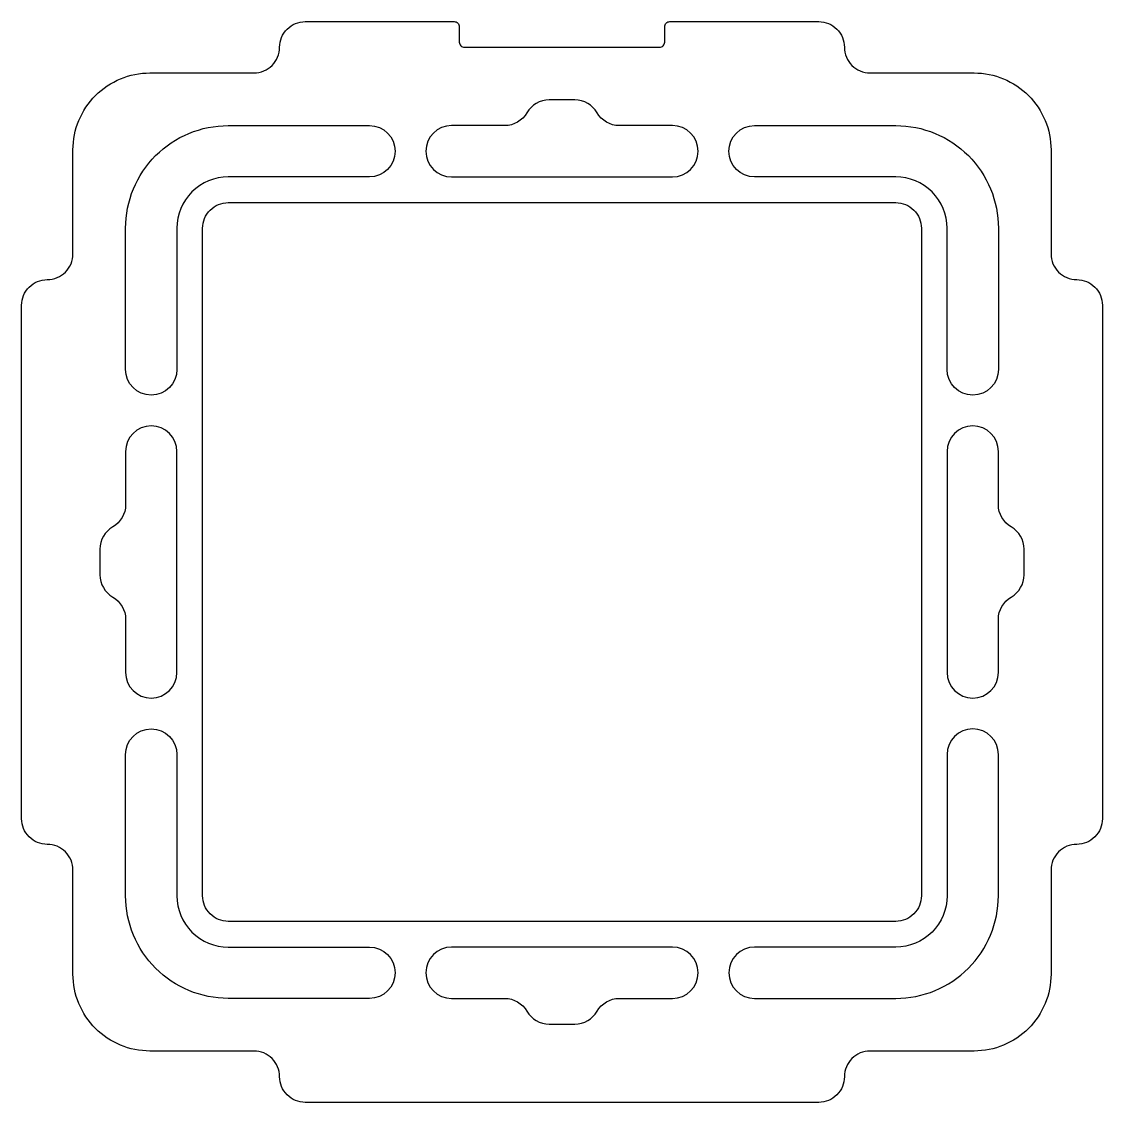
# Model space of a CAD drawing. Header units: millimetres. Extents: x -1 to 20, y -19.9 to 1.1.
import ezdxf

# ---------------------------------------------------------------- set-up
doc = ezdxf.new("R2010")
doc.units = ezdxf.units.MM
doc.layers.get('0').update_dxf_attribs({"linetype": 'CONTINUOUS'})

msp = doc.modelspace()

# ---------------------------------------------------------------- linework, layer by layer
for points in [[(11.525, 1.035, -0.414214), (11.625, 1.135), (14.525, 1.135, -0.414214), (15.025, 0.635, 0.414214), (15.525, 0.135), (17.55, 0.135, -0.414214), (19.05, -1.365), (19.05, -3.39, 0.414214), (19.55, -3.89, -0.414214), (20.05, -4.39), (20.05, -14.39, -0.414214), (19.55, -14.89, 0.414214), (19.05, -15.39), (19.05, -17.415, -0.414214), (17.55, -18.915), (15.525, -18.915, 0.414214), (15.025, -19.415, -0.414214), (14.525, -19.915), (4.525, -19.915, -0.414214), (4.025, -19.415, 0.414214), (3.525, -18.915), (1.5, -18.915, -0.414214), (0, -17.415), (0, -15.39, 0.414214), (-0.5, -14.89, -0.414214), (-1, -14.39), (-1, -4.39, -0.414214), (-0.5, -3.89, 0.414214), (0, -3.39), (0, -1.365, -0.414214), (1.5, 0.135), (3.525, 0.135, 0.414214), (4.025, 0.635, -0.414214), (4.525, 1.135), (7.425, 1.135, -0.414214), (7.525, 1.035), (7.525, 0.735, 0.414214), (7.625, 0.635), (11.425, 0.635, 0.414214), (11.525, 0.735)], [(8.842, -0.64, -0.267949), (8.409, -0.89), (7.375, -0.89, 1), (7.375, -1.89), (11.675, -1.89, 1), (11.675, -0.89), (10.641, -0.89, -0.267949), (10.208, -0.64, 0.267949), (9.775, -0.39), (9.275, -0.39, 0.267949)], [(5.775, -0.89, -1), (5.775, -1.89), (3.025, -1.89, 0.414214), (2.025, -2.89), (2.025, -5.64, -1), (1.025, -5.64), (1.025, -2.89, -0.414214), (3.025, -0.89)], [(18.025, -5.64, -1), (17.025, -5.64), (17.025, -2.89, 0.414214), (16.025, -1.89), (13.275, -1.89, -1), (13.275, -0.89), (16.025, -0.89, -0.414214), (18.025, -2.89)], [(2.525, -2.89, -0.414214), (3.025, -2.39), (16.025, -2.39, -0.414214), (16.525, -2.89), (16.525, -15.89, -0.414214), (16.025, -16.39), (3.025, -16.39, -0.414214), (2.525, -15.89)], [(0.775, -10.073, -0.267949), (1.025, -10.506), (1.025, -11.54, 1), (2.025, -11.54), (2.025, -7.24, 1), (1.025, -7.24), (1.025, -8.274, -0.267949), (0.775, -8.707, 0.267949), (0.525, -9.14), (0.525, -9.64, 0.267949)], [(18.025, -10.506, -0.267949), (18.275, -10.073, 0.267949), (18.525, -9.64), (18.525, -9.14, 0.267949), (18.275, -8.707, -0.267949), (18.025, -8.274), (18.025, -7.24, 1), (17.025, -7.24), (17.025, -11.54, 1), (18.025, -11.54)], [(1.025, -13.14, -1), (2.025, -13.14), (2.025, -15.89, 0.414214), (3.025, -16.89), (5.775, -16.89, -1), (5.775, -17.89), (3.025, -17.89, -0.414214), (1.025, -15.89)], [(18.025, -15.89), (18.025, -13.14, 1), (17.025, -13.14), (17.025, -15.89, -0.414214), (16.025, -16.89), (13.275, -16.89, 1), (13.275, -17.89), (16.025, -17.89, 0.414214)], [(8.409, -17.89, -0.267949), (8.842, -18.14, 0.267949), (9.275, -18.39), (9.775, -18.39, 0.267949), (10.208, -18.14, -0.267949), (10.641, -17.89), (11.675, -17.89, 1), (11.675, -16.89), (7.375, -16.89, 1), (7.375, -17.89)]]:
    msp.add_lwpolyline(points, format="xyb", close=True)

doc.saveas('drawing.dxf')
